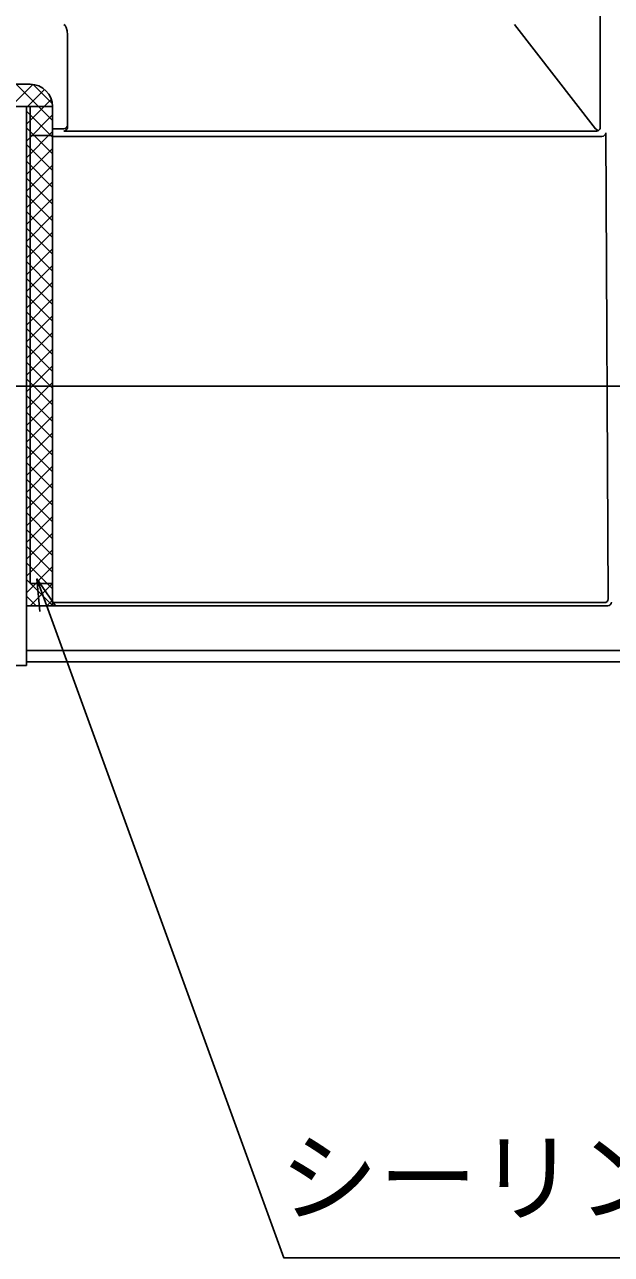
# Model space of a CAD drawing. Units: millimetres, scale not verified. Extents: x -875 to 875, y -1304 to 1297.
# Drawn here: x -537.8 to -459, y -4.2 to 160.8 of the extents above; entities that cross this region are included whole.
import ezdxf
from ezdxf.enums import TextEntityAlignment as Align

# ---------------------------------------------------------------- set-up
doc = ezdxf.new("R2010")
doc.units = ezdxf.units.MM
doc.header["$LTSCALE"] = 8
for name, color, linetype in [('0-3_YKK_11', 7, 'Continuous'), ('0-4_YKK_12', 2, 'Continuous'), ('0-5_YKK_13', 4, 'Continuous'), ('0-7_YKK_D', 6, 'Continuous')]:
    doc.layers.add(name, color=color, linetype=linetype)
doc.styles.add('ＭＳ ゴシック', font='')
doc.styles.get('ＭＳ ゴシック').set_extended_font_data('MS Gothic')

msp = doc.modelspace()

# ---------------------------------------------------------------- linework, layer by layer
at = {"layer": '0-3_YKK_11'}
msp.add_lwpolyline([(-537.5, 149.8), (-612.5, 149.8), (-612.5, 74.8), (-537.5, 74.8)], close=True, dxfattribs=at)
at = {"layer": '0-4_YKK_12'}
for p, q in [((-762.5, 112.3), (-387.5, 112.3)), ((-537.5, 75.3), (-537.5, 82.8)), ((-537.5, 76.8), (-387.5, 76.8)), ((-537.5, 75.3), (-387.5, 75.3))]:
    msp.add_line(p, q, dxfattribs=at)
at = {"layer": '0-5_YKK_13'}
for p, q in [((-460.464, 197.8), (-460.464, 146.992)), ((-461.096, 146.83), (-472, 160.8)), ((-532, 159.426), (-532, 147.31)), ((-537, 152.8), (-613, 152.8)), ((-537, 152.8), (-613, 152.8)), ((-539.615, 149.8), (-536.637, 152.778)), ((-534, 147.94), (-538.86, 152.8)), ((-537.5, 149.67), (-535.072, 152.098)), ((-534.029, 150.214), (-536.586, 152.771)), ((-537.5, 147.425), (-534.16, 150.765)), ((-616, 149.8), (-534, 149.8)), ((-534, 145.695), (-537.5, 149.195)), ((-537.5, 145.18), (-534, 148.68)), ((-537, 149.8), (-537, 145.931)), ((-534, 149.8), (-534, 147.31)), ((-534, 143.45), (-537.5, 146.95)), ((-532, 147.31), (-532, 147.034)), ((-537.5, 142.935), (-534, 146.435)), ((-537, 145.931), (-534, 145.931)), ((-537, 145.931), (-537, 85.8)), ((-534, 145.8), (-534, 146.811)), ((-534, 145.8), (-460.27, 145.8)), ((-534, 83.69), (-534, 145.8)), ((-460.972, 146.502), (-532.5, 146.502)), ((-460.752, 146.608), (-460.72, 146.596)), ((-459.744, 146.273), (-459.41, 83.733)), ((-534, 141.205), (-537.5, 144.705)), ((-537.5, 140.69), (-534, 144.19)), ((-534, 138.96), (-537.5, 142.46)), ((-537.5, 138.445), (-534, 141.945)), ((-534, 136.715), (-537.5, 140.215)), ((-537.5, 136.2), (-534, 139.7)), ((-534, 134.47), (-537.5, 137.97)), ((-537.5, 133.954), (-534, 137.455)), ((-534, 132.224), (-537.5, 135.724)), ((-537.5, 131.709), (-534, 135.209)), ((-534, 129.979), (-537.5, 133.479)), ((-537.5, 129.464), (-534, 132.964)), ((-534, 127.734), (-537.5, 131.234)), ((-537.5, 127.219), (-534, 130.719)), ((-534, 125.489), (-537.5, 128.989)), ((-537.5, 124.974), (-534, 128.474)), ((-534, 123.244), (-537.5, 126.744)), ((-537.5, 122.729), (-534, 126.229)), ((-534, 120.999), (-537.5, 124.499)), ((-537.5, 120.484), (-534, 123.984)), ((-534, 118.754), (-537.5, 122.254)), ((-537.5, 118.239), (-534, 121.739)), ((-534, 116.509), (-537.5, 120.009)), ((-537.5, 115.994), (-534, 119.494)), ((-534, 114.264), (-537.5, 117.764)), ((-537.5, 113.749), (-534, 117.249)), ((-534, 112.019), (-537.5, 115.519)), ((-537.5, 111.504), (-534, 115.004)), ((-534, 109.774), (-537.5, 113.274)), ((-537.5, 109.259), (-534, 112.759)), ((-534, 107.529), (-537.5, 111.029)), ((-537.5, 107.014), (-534, 110.514)), ((-534, 105.284), (-537.5, 108.784)), ((-537.5, 104.769), (-534, 108.269)), ((-534, 103.039), (-537.5, 106.539)), ((-537.5, 102.524), (-534, 106.024)), ((-534, 100.794), (-537.5, 104.294)), ((-537.5, 100.279), (-534, 103.779)), ((-534, 98.549), (-537.5, 102.049)), ((-537.5, 98.033), (-534, 101.533)), ((-534, 96.303), (-537.5, 99.803)), ((-537.5, 95.788), (-534, 99.288)), ((-534, 94.058), (-537.5, 97.558)), ((-537.5, 93.543), (-534, 97.043)), ((-534, 91.813), (-537.5, 95.313)), ((-537.5, 91.298), (-534, 94.798)), ((-534, 89.568), (-537.5, 93.068)), ((-537.5, 89.053), (-534, 92.553)), ((-534, 87.323), (-537.5, 90.823)), ((-537.5, 86.808), (-534, 90.308)), ((-534, 85.078), (-537.5, 88.578)), ((-537.5, 84.563), (-534, 88.063)), ((-534, 82.833), (-537.5, 86.333)), ((-537.018, 82.8), (-534, 85.818)), ((-534, 85.8), (-537, 85.8)), ((-536.212, 82.8), (-537.5, 84.088)), ((-534.773, 82.8), (-534, 83.573))]:
    msp.add_line(p, q, dxfattribs=at)
for points in [[(-691.524, 141.8), (-612.5, 141.8), (-612.5, 149.8), (-537.5, 149.8), (-537.5, 82.8), (-534, 82.8), (-534, 149.8)], [(-532.5, 146.811), (-534, 146.811), (-534, 147.31)], [(-459.909, 83.234), (-534, 83.234), (-534, 83.69)], [(-459.475, 82.8), (-534, 82.8), (-534, 83.234)]]:
    msp.add_lwpolyline(points, dxfattribs=at)
for centre, radius, start, end in [((-537, 149.8), 3, 0, 90), ((-537, 149.8), 3, 0, 90), ((-532.5, 147.311), 0.499, 269.94675, 359.94617), ((-459.911, 83.735), 0.501, 270.25048, 359.75038)]:
    msp.add_arc(centre, radius, start, end, dxfattribs=at)
for centre, major_axis, ratio, start_param, end_param in [((-532.5, 159.426), (0, 1.374), 0.36397, 4.712389, 6.2831853), ((-532.5, 147.034), (0, 0.512), 0.975915, 4.3022366, 4.712389), ((-460.963, 146.992), (0.467, 0.194), 0.917237, 4.8570788, 5.8590112), ((-532.5, 147.001), (0.364, 0.364), 0.940706, 3.9575341, 5.118178), ((-460.088, 147.001), (1.072, 0), 0.466308, 3.4906585, 4.0454683), ((-460.972, 147.001), (0.194, 0.467), 0.917237, 3.5657667, 4.1309037), ((-460.274, 146.304), (-0.251, 0.438), 0.989503, 2.6255433, 2.6826701), ((-460.243, 146.273), (0.466, 0.195), 0.923898, 4.3489519, 5.8588944), ((-459.477, 83.301), (-0.355, 0.355), 0.99628, 2.358058, 3.9251274)]:
    msp.add_ellipse(centre, major_axis=major_axis, ratio=ratio, start_param=start_param, end_param=end_param, dxfattribs=at)
at = {"layer": '0-7_YKK_D'}
for points in [[(-535.719, 82.033), (-536.102, 86.416), (-533.578, 82.812)], [(-536.102, 86.416), (-534.648, 82.423), (-502.938, -4.7), (-415.851, -4.7)]]:
    msp.add_lwpolyline(points, dxfattribs=at)

# ---------------------------------------------------------------- texts
at = {"layer": '0-7_YKK_D', "style": 'ＭＳ ゴシック'}
msp.add_text('シーリング', height=9.751, dxfattribs=at).set_placement((-503.541, -1.698), align=Align.BOTTOM_LEFT)

doc.saveas('drawing.dxf')
